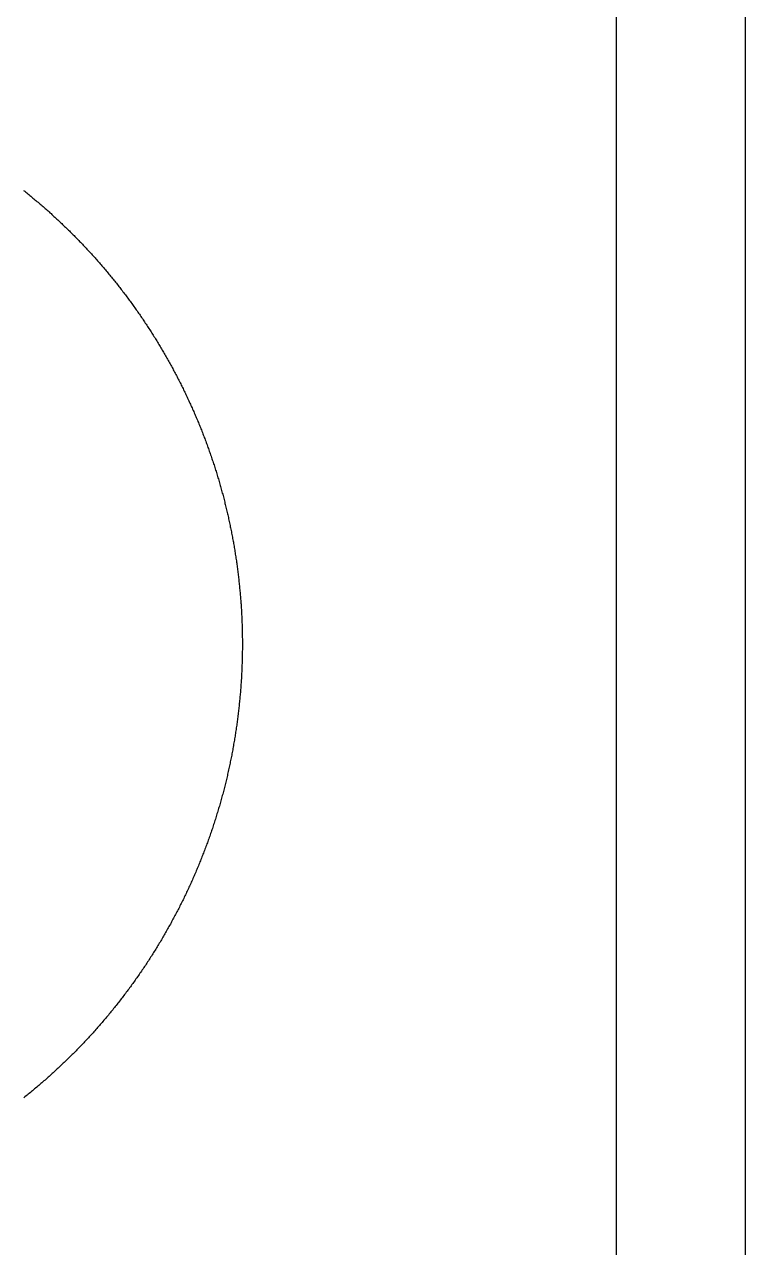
# Model space of a CAD drawing. Extents: x 2.75 to 8.34, y 2.35 to 7.17.
# Drawn here: x 3.04609 to 3.06756, y 6.31718 to 6.35361 of the extents above; entities that cross this region are included whole.
import ezdxf

# ---------------------------------------------------------------- set-up
doc = ezdxf.new("R2010")
doc.units = 0
doc.header["$LTSCALE"] = 0.5
doc.layers.add('TANGENT_LINES', color=7, linetype='CONTINUOUS')
doc.layers.add('VISIBLE', color=7, linetype='CONTINUOUS')

msp = doc.modelspace()

# ---------------------------------------------------------------- linework, layer by layer
at = {"layer": 'TANGENT_LINES'}
msp.add_line((3.063705, 6.384991), (3.063705, 6.285303), dxfattribs=at)
at = {"layer": 'VISIBLE'}
msp.add_line((3.06756, 6.285303), (3.06756, 6.384991), dxfattribs=at)
for points in [[(3.046068, 6.348662), (3.046099, 6.348637), (3.046129, 6.348613), (3.04616, 6.348588), (3.046191, 6.348563), (3.046222, 6.348538), (3.046252, 6.348513), (3.046283, 6.348488), (3.046313, 6.348463), (3.046344, 6.348438), (3.046374, 6.348412), (3.046404, 6.348387), (3.046435, 6.348361), (3.046465, 6.348336), (3.046495, 6.34831), (3.046525, 6.348285), (3.046555, 6.348259), (3.046585, 6.348233), (3.046615, 6.348207), (3.046645, 6.348181), (3.046675, 6.348156), (3.046704, 6.348129), (3.046734, 6.348103), (3.046764, 6.348077), (3.046793, 6.348051), (3.046823, 6.348025), (3.046852, 6.347998), (3.046882, 6.347972), (3.046911, 6.347945), (3.04694, 6.347919), (3.046969, 6.347892), (3.046999, 6.347865), (3.047028, 6.347838), (3.047057, 6.347812), (3.047086, 6.347785), (3.047115, 6.347758), (3.047143, 6.347731), (3.047172, 6.347703), (3.047201, 6.347676), (3.047229, 6.347649), (3.047258, 6.347622), (3.047287, 6.347594), (3.047315, 6.347567), (3.047343, 6.347539), (3.047372, 6.347512), (3.0474, 6.347484), (3.047428, 6.347456), (3.047456, 6.347429), (3.047484, 6.347401), (3.047512, 6.347373), (3.04754, 6.347345), (3.047568, 6.347317), (3.047596, 6.347289), (3.047624, 6.34726), (3.047652, 6.347232), (3.047679, 6.347204), (3.047707, 6.347176), (3.047734, 6.347147), (3.047762, 6.347119), (3.047789, 6.34709), (3.047816, 6.347061), (3.047844, 6.347033), (3.047871, 6.347004), (3.047898, 6.346975), (3.047925, 6.346946), (3.047952, 6.346917), (3.047979, 6.346888), (3.048006, 6.346859), (3.048033, 6.34683), (3.048059, 6.346801), (3.048086, 6.346772), (3.048112, 6.346743), (3.048139, 6.346713), (3.048165, 6.346684), (3.048192, 6.346654), (3.048218, 6.346625), (3.048244, 6.346595), (3.048271, 6.346565), (3.048297, 6.346536), (3.048323, 6.346506), (3.048349, 6.346476), (3.048375, 6.346446), (3.0484, 6.346416), (3.048426, 6.346386), (3.048452, 6.346356), (3.048478, 6.346326), (3.048503, 6.346296), (3.048529, 6.346266), (3.048554, 6.346235), (3.048579, 6.346205), (3.048605, 6.346174), (3.04863, 6.346144), (3.048655, 6.346113), (3.04868, 6.346083), (3.048705, 6.346052), (3.04873, 6.346021), (3.048755, 6.345991), (3.04878, 6.34596), (3.048804, 6.345929), (3.048829, 6.345898), (3.048854, 6.345867), (3.048878, 6.345836), (3.048903, 6.345805), (3.048927, 6.345774), (3.048951, 6.345742), (3.048975, 6.345711), (3.049, 6.34568), (3.049024, 6.345648), (3.049048, 6.345617), (3.049072, 6.345585), (3.049096, 6.345554), (3.049119, 6.345522), (3.049143, 6.34549), (3.049167, 6.345459), (3.04919, 6.345427), (3.049214, 6.345395), (3.049237, 6.345363), (3.049261, 6.345331), (3.049284, 6.345299), (3.049307, 6.345267), (3.04933, 6.345235), (3.049353, 6.345203), (3.049376, 6.345171), (3.049399, 6.345138), (3.049422, 6.345106), (3.049445, 6.345074), (3.049467, 6.345041), (3.04949, 6.345009), (3.049513, 6.344976), (3.049535, 6.344944), (3.049558, 6.344911), (3.04958, 6.344878), (3.049602, 6.344846), (3.049624, 6.344813), (3.049646, 6.34478), (3.049668, 6.344747), (3.04969, 6.344714), (3.049712, 6.344681), (3.049734, 6.344648), (3.049756, 6.344615), (3.049777, 6.344582), (3.049799, 6.344549), (3.04982, 6.344516), (3.049842, 6.344482), (3.049863, 6.344449), (3.049884, 6.344416), (3.049906, 6.344382), (3.049927, 6.344349), (3.049948, 6.344315), (3.049969, 6.344282), (3.04999, 6.344248), (3.05001, 6.344214), (3.050031, 6.344181), (3.050052, 6.344147), (3.050072, 6.344113), (3.050093, 6.344079), (3.050113, 6.344045), (3.050134, 6.344011), (3.050154, 6.343977), (3.050174, 6.343943), (3.050194, 6.343909), (3.050214, 6.343875), (3.050234, 6.343841), (3.050254, 6.343806), (3.050274, 6.343772), (3.050294, 6.343738), (3.050313, 6.343703), (3.050333, 6.343669), (3.050352, 6.343635), (3.050372, 6.3436), (3.050391, 6.343566), (3.05041, 6.343531), (3.050429, 6.343496), (3.050448, 6.343462), (3.050468, 6.343427), (3.050486, 6.343392), (3.050505, 6.343357), (3.050524, 6.343322), (3.050543, 6.343288), (3.050561, 6.343253), (3.05058, 6.343218), (3.050598, 6.343183), (3.050617, 6.343147), (3.050635, 6.343112), (3.050653, 6.343077), (3.050671, 6.343042), (3.050689, 6.343007), (3.050707, 6.342971), (3.050725, 6.342936), (3.050743, 6.342901), (3.050761, 6.342865), (3.050778, 6.34283), (3.050796, 6.342794), (3.050813, 6.342759), (3.050831, 6.342723), (3.050848, 6.342688), (3.050865, 6.342652), (3.050882, 6.342616), (3.0509, 6.342581), (3.050917, 6.342545), (3.050933, 6.342509), (3.05095, 6.342473), (3.050967, 6.342437), (3.050984, 6.342401), (3.051, 6.342365), (3.051017, 6.342329), (3.051033, 6.342293), (3.051049, 6.342257), (3.051066, 6.342221), (3.051082, 6.342185), (3.051098, 6.342149), (3.051114, 6.342113), (3.05113, 6.342076), (3.051146, 6.34204), (3.051161, 6.342004), (3.051177, 6.341967), (3.051193, 6.341931), (3.051208, 6.341895), (3.051224, 6.341858), (3.051239, 6.341822), (3.051254, 6.341785), (3.051269, 6.341748), (3.051284, 6.341712), (3.051299, 6.341675), (3.051314, 6.341639), (3.051329, 6.341602), (3.051344, 6.341565), (3.051359, 6.341528), (3.051373, 6.341491), (3.051388, 6.341455), (3.051402, 6.341418), (3.051416, 6.341381), (3.051431, 6.341344), (3.051445, 6.341307), (3.051459, 6.34127), (3.051473, 6.341233), (3.051487, 6.341196), (3.051501, 6.341159), (3.051514, 6.341121), (3.051528, 6.341084), (3.051542, 6.341047), (3.051555, 6.34101), (3.051568, 6.340973), (3.051582, 6.340935), (3.051595, 6.340898), (3.051608, 6.340861), (3.051621, 6.340823), (3.051634, 6.340786), (3.051647, 6.340748), (3.05166, 6.340711), (3.051672, 6.340673), (3.051685, 6.340636), (3.051698, 6.340598), (3.05171, 6.340561), (3.051722, 6.340523), (3.051735, 6.340485), (3.051747, 6.340448), (3.051759, 6.34041), (3.051771, 6.340372), (3.051783, 6.340334), (3.051795, 6.340297), (3.051806, 6.340259), (3.051818, 6.340221), (3.05183, 6.340183), (3.051841, 6.340145), (3.051853, 6.340107), (3.051864, 6.340069), (3.051875, 6.340031), (3.051886, 6.339993), (3.051897, 6.339955), (3.051908, 6.339917), (3.051919, 6.339879), (3.05193, 6.339841), (3.051941, 6.339803), (3.051951, 6.339765), (3.051962, 6.339726), (3.051972, 6.339688), (3.051983, 6.33965), (3.051993, 6.339612), (3.052003, 6.339574), (3.052013, 6.339535), (3.052023, 6.339497), (3.052033, 6.339459), (3.052043, 6.33942), (3.052053, 6.339382), (3.052062, 6.339343), (3.052072, 6.339305), (3.052081, 6.339266), (3.052091, 6.339228), (3.0521, 6.33919), (3.052109, 6.339151), (3.052119, 6.339112), (3.052128, 6.339074), (3.052137, 6.339035), (3.052145, 6.338997), (3.052154, 6.338958), (3.052163, 6.338919), (3.052171, 6.338881), (3.05218, 6.338842), (3.052188, 6.338803), (3.052197, 6.338765), (3.052205, 6.338726), (3.052213, 6.338687), (3.052221, 6.338648), (3.052229, 6.33861), (3.052237, 6.338571), (3.052245, 6.338532), (3.052253, 6.338493), (3.05226, 6.338454), (3.052268, 6.338415), (3.052275, 6.338376), (3.052283, 6.338337), (3.05229, 6.338299), (3.052297, 6.33826), (3.052304, 6.338221), (3.052311, 6.338182), (3.052318, 6.338143), (3.052325, 6.338104), (3.052332, 6.338065), (3.052338, 6.338025), (3.052345, 6.337986), (3.052351, 6.337947), (3.052358, 6.337908), (3.052364, 6.337869), (3.05237, 6.33783), (3.052376, 6.337791), (3.052382, 6.337752), (3.052388, 6.337713), (3.052394, 6.337673), (3.0524, 6.337634), (3.052405, 6.337595), (3.052411, 6.337556), (3.052416, 6.337517), (3.052422, 6.337477), (3.052427, 6.337438), (3.052432, 6.337399), (3.052437, 6.337359), (3.052442, 6.33732), (3.052447, 6.337281), (3.052452, 6.337242), (3.052457, 6.337202), (3.052462, 6.337163), (3.052466, 6.337124), (3.052471, 6.337084), (3.052475, 6.337045), (3.052479, 6.337005), (3.052484, 6.336966), (3.052488, 6.336927), (3.052492, 6.336887), (3.052496, 6.336848), (3.052499, 6.336808), (3.052503, 6.336769), (3.052507, 6.33673), (3.05251, 6.33669), (3.052514, 6.336651), (3.052517, 6.336611), (3.052521, 6.336572), (3.052524, 6.336532), (3.052527, 6.336493), (3.05253, 6.336453), (3.052533, 6.336414), (3.052536, 6.336374), (3.052539, 6.336335), (3.052541, 6.336295), (3.052544, 6.336256), (3.052546, 6.336216), (3.052549, 6.336177), (3.052551, 6.336137), (3.052553, 6.336097), (3.052555, 6.336058), (3.052557, 6.336018), (3.052559, 6.335979), (3.052561, 6.335939), (3.052563, 6.3359), (3.052565, 6.33586), (3.052566, 6.33582), (3.052568, 6.335781), (3.052569, 6.335741), (3.052571, 6.335702), (3.052572, 6.335662), (3.052573, 6.335622), (3.052574, 6.335583), (3.052575, 6.335543), (3.052576, 6.335504), (3.052577, 6.335464), (3.052577, 6.335424), (3.052578, 6.335385), (3.052578, 6.335345), (3.052579, 6.335306), (3.052579, 6.335266), (3.052579, 6.335226), (3.052579, 6.335187), (3.052579, 6.335147)], [(3.052579, 6.335147), (3.052579, 6.335106), (3.052579, 6.335065), (3.052579, 6.335024), (3.052579, 6.334983), (3.052578, 6.334942), (3.052578, 6.334901), (3.052577, 6.33486), (3.052576, 6.334819), (3.052576, 6.334778), (3.052575, 6.334737), (3.052574, 6.334696), (3.052572, 6.334655), (3.052571, 6.334614), (3.05257, 6.334573), (3.052568, 6.334531), (3.052567, 6.33449), (3.052565, 6.334449), (3.052564, 6.334408), (3.052562, 6.334367), (3.05256, 6.334326), (3.052558, 6.334285), (3.052556, 6.334244), (3.052554, 6.334203), (3.052551, 6.334162), (3.052549, 6.334121), (3.052547, 6.33408), (3.052544, 6.334039), (3.052541, 6.333998), (3.052538, 6.333958), (3.052536, 6.333917), (3.052533, 6.333876), (3.05253, 6.333835), (3.052526, 6.333794), (3.052523, 6.333753), (3.05252, 6.333712), (3.052516, 6.333671), (3.052513, 6.33363), (3.052509, 6.333589), (3.052505, 6.333548), (3.052502, 6.333507), (3.052498, 6.333467), (3.052494, 6.333426), (3.052489, 6.333385), (3.052485, 6.333344), (3.052481, 6.333303), (3.052476, 6.333262), (3.052472, 6.333222), (3.052467, 6.333181), (3.052463, 6.33314), (3.052458, 6.333099), (3.052453, 6.333059), (3.052448, 6.333018), (3.052443, 6.332977), (3.052437, 6.332936), (3.052432, 6.332896), (3.052427, 6.332855), (3.052421, 6.332814), (3.052416, 6.332774), (3.05241, 6.332733), (3.052404, 6.332692), (3.052398, 6.332652), (3.052392, 6.332611), (3.052386, 6.33257), (3.05238, 6.33253), (3.052374, 6.332489), (3.052368, 6.332449), (3.052361, 6.332408), (3.052355, 6.332368), (3.052348, 6.332327), (3.052341, 6.332287), (3.052334, 6.332246), (3.052327, 6.332206), (3.05232, 6.332165), (3.052313, 6.332125), (3.052306, 6.332084), (3.052299, 6.332044), (3.052291, 6.332004), (3.052284, 6.331963), (3.052276, 6.331923), (3.052268, 6.331883), (3.052261, 6.331842), (3.052253, 6.331802), (3.052245, 6.331762), (3.052237, 6.331721), (3.052228, 6.331681), (3.05222, 6.331641), (3.052212, 6.331601), (3.052203, 6.331561), (3.052195, 6.331521), (3.052186, 6.33148), (3.052177, 6.33144), (3.052168, 6.3314), (3.05216, 6.33136), (3.052151, 6.33132), (3.052141, 6.33128), (3.052132, 6.33124), (3.052123, 6.3312), (3.052113, 6.33116), (3.052104, 6.33112), (3.052094, 6.33108), (3.052085, 6.33104), (3.052075, 6.331001), (3.052065, 6.330961), (3.052055, 6.330921), (3.052045, 6.330881), (3.052035, 6.330841), (3.052024, 6.330802), (3.052014, 6.330762), (3.052004, 6.330722), (3.051993, 6.330683), (3.051982, 6.330643), (3.051972, 6.330603), (3.051961, 6.330564), (3.05195, 6.330524), (3.051939, 6.330485), (3.051928, 6.330445), (3.051916, 6.330406), (3.051905, 6.330366), (3.051894, 6.330327), (3.051882, 6.330287), (3.051871, 6.330248), (3.051859, 6.330209), (3.051847, 6.330169), (3.051835, 6.33013), (3.051823, 6.330091), (3.051811, 6.330051), (3.051799, 6.330012), (3.051787, 6.329973), (3.051775, 6.329934), (3.051762, 6.329895), (3.05175, 6.329856), (3.051737, 6.329817), (3.051724, 6.329778), (3.051712, 6.329739), (3.051699, 6.3297), (3.051686, 6.329661), (3.051673, 6.329622), (3.051659, 6.329583), (3.051646, 6.329544), (3.051633, 6.329505), (3.051619, 6.329466), (3.051606, 6.329428), (3.051592, 6.329389), (3.051579, 6.32935), (3.051565, 6.329312), (3.051551, 6.329273), (3.051537, 6.329234), (3.051523, 6.329196), (3.051509, 6.329157), (3.051494, 6.329119), (3.05148, 6.32908), (3.051465, 6.329042), (3.051451, 6.329004), (3.051436, 6.328965), (3.051422, 6.328927), (3.051407, 6.328889), (3.051392, 6.32885), (3.051377, 6.328812), (3.051362, 6.328774), (3.051347, 6.328736), (3.051331, 6.328698), (3.051316, 6.32866), (3.051301, 6.328622), (3.051285, 6.328584), (3.051269, 6.328546), (3.051254, 6.328508), (3.051238, 6.32847), (3.051222, 6.328432), (3.051206, 6.328394), (3.05119, 6.328357), (3.051174, 6.328319), (3.051157, 6.328281), (3.051141, 6.328244), (3.051125, 6.328206), (3.051108, 6.328168), (3.051092, 6.328131), (3.051075, 6.328093), (3.051058, 6.328056), (3.051041, 6.328019), (3.051024, 6.327981), (3.051007, 6.327944), (3.05099, 6.327907), (3.050973, 6.327869), (3.050955, 6.327832), (3.050938, 6.327795), (3.050921, 6.327758), (3.050903, 6.327721), (3.050885, 6.327684), (3.050868, 6.327647), (3.05085, 6.32761), (3.050832, 6.327573), (3.050814, 6.327536), (3.050796, 6.327499), (3.050777, 6.327463), (3.050759, 6.327426), (3.050741, 6.327389), (3.050722, 6.327352), (3.050704, 6.327316), (3.050685, 6.327279), (3.050666, 6.327243), (3.050648, 6.327206), (3.050629, 6.32717), (3.05061, 6.327133), (3.050591, 6.327097), (3.050571, 6.327061), (3.050552, 6.327025), (3.050533, 6.326988), (3.050513, 6.326952), (3.050494, 6.326916), (3.050474, 6.32688), (3.050455, 6.326844), (3.050435, 6.326808), (3.050415, 6.326772), (3.050395, 6.326736), (3.050375, 6.326701), (3.050355, 6.326665), (3.050335, 6.326629), (3.050315, 6.326593), (3.050294, 6.326558), (3.050274, 6.326522), (3.050253, 6.326487), (3.050233, 6.326451), (3.050212, 6.326416), (3.050191, 6.32638), (3.05017, 6.326345), (3.05015, 6.32631), (3.050129, 6.326274), (3.050107, 6.326239), (3.050086, 6.326204), (3.050065, 6.326169), (3.050044, 6.326134), (3.050022, 6.326099), (3.050001, 6.326064), (3.049979, 6.326029), (3.049957, 6.325994), (3.049936, 6.32596), (3.049914, 6.325925), (3.049892, 6.32589), (3.04987, 6.325856), (3.049848, 6.325821), (3.049826, 6.325787), (3.049803, 6.325752), (3.049781, 6.325718), (3.049758, 6.325683), (3.049736, 6.325649), (3.049713, 6.325615), (3.049691, 6.325581), (3.049668, 6.325547), (3.049645, 6.325512), (3.049622, 6.325478), (3.049599, 6.325444), (3.049576, 6.325411), (3.049553, 6.325377), (3.04953, 6.325343), (3.049507, 6.325309), (3.049483, 6.325275), (3.04946, 6.325242), (3.049436, 6.325208), (3.049412, 6.325175), (3.049389, 6.325141), (3.049365, 6.325108), (3.049341, 6.325074), (3.049317, 6.325041), (3.049293, 6.325008), (3.049269, 6.324975), (3.049245, 6.324942), (3.049221, 6.324908), (3.049196, 6.324875), (3.049172, 6.324843), (3.049147, 6.32481), (3.049123, 6.324777), (3.049098, 6.324744), (3.049073, 6.324711), (3.049049, 6.324679), (3.049024, 6.324646), (3.048999, 6.324613), (3.048974, 6.324581), (3.048949, 6.324549), (3.048923, 6.324516), (3.048898, 6.324484), (3.048873, 6.324452), (3.048847, 6.32442), (3.048822, 6.324387), (3.048796, 6.324355), (3.048771, 6.324323), (3.048745, 6.324291), (3.048719, 6.32426), (3.048693, 6.324228), (3.048667, 6.324196), (3.048641, 6.324164), (3.048615, 6.324133), (3.048589, 6.324101), (3.048563, 6.32407), (3.048536, 6.324038), (3.04851, 6.324007), (3.048484, 6.323975), (3.048457, 6.323944), (3.04843, 6.323913), (3.048404, 6.323882), (3.048377, 6.323851), (3.04835, 6.32382), (3.048323, 6.323789), (3.048296, 6.323758), (3.048269, 6.323727), (3.048242, 6.323696), (3.048215, 6.323666), (3.048188, 6.323635), (3.04816, 6.323605), (3.048133, 6.323574), (3.048105, 6.323544), (3.048078, 6.323513), (3.04805, 6.323483), (3.048022, 6.323453), (3.047995, 6.323423), (3.047967, 6.323393), (3.047939, 6.323363), (3.047911, 6.323333), (3.047883, 6.323303), (3.047855, 6.323273), (3.047826, 6.323243), (3.047798, 6.323214), (3.04777, 6.323184), (3.047741, 6.323154), (3.047713, 6.323125), (3.047684, 6.323096), (3.047656, 6.323066), (3.047627, 6.323037), (3.047598, 6.323008), (3.047569, 6.322979), (3.04754, 6.32295), (3.047511, 6.322921), (3.047482, 6.322892), (3.047453, 6.322863), (3.047424, 6.322834), (3.047395, 6.322805), (3.047366, 6.322777), (3.047336, 6.322748), (3.047307, 6.32272), (3.047277, 6.322691), (3.047248, 6.322663), (3.047218, 6.322634), (3.047188, 6.322606), (3.047159, 6.322578), (3.047129, 6.32255), (3.047099, 6.322522), (3.047069, 6.322494), (3.047039, 6.322466), (3.047009, 6.322438), (3.046978, 6.322411), (3.046948, 6.322383), (3.046918, 6.322355), (3.046888, 6.322328), (3.046857, 6.3223), (3.046827, 6.322273), (3.046796, 6.322246), (3.046765, 6.322219), (3.046735, 6.322191), (3.046704, 6.322164), (3.046673, 6.322137), (3.046642, 6.32211), (3.046611, 6.322084), (3.04658, 6.322057), (3.046549, 6.32203), (3.046518, 6.322004), (3.046487, 6.321977), (3.046456, 6.321951), (3.046424, 6.321924), (3.046393, 6.321898), (3.046361, 6.321872), (3.04633, 6.321845), (3.046298, 6.321819), (3.046267, 6.321793), (3.046235, 6.321767), (3.046203, 6.321741), (3.046171, 6.321716), (3.046139, 6.32169), (3.046107, 6.321664), (3.046075, 6.321639)]]:
    msp.add_lwpolyline(points, dxfattribs=at)

doc.saveas('drawing.dxf')
